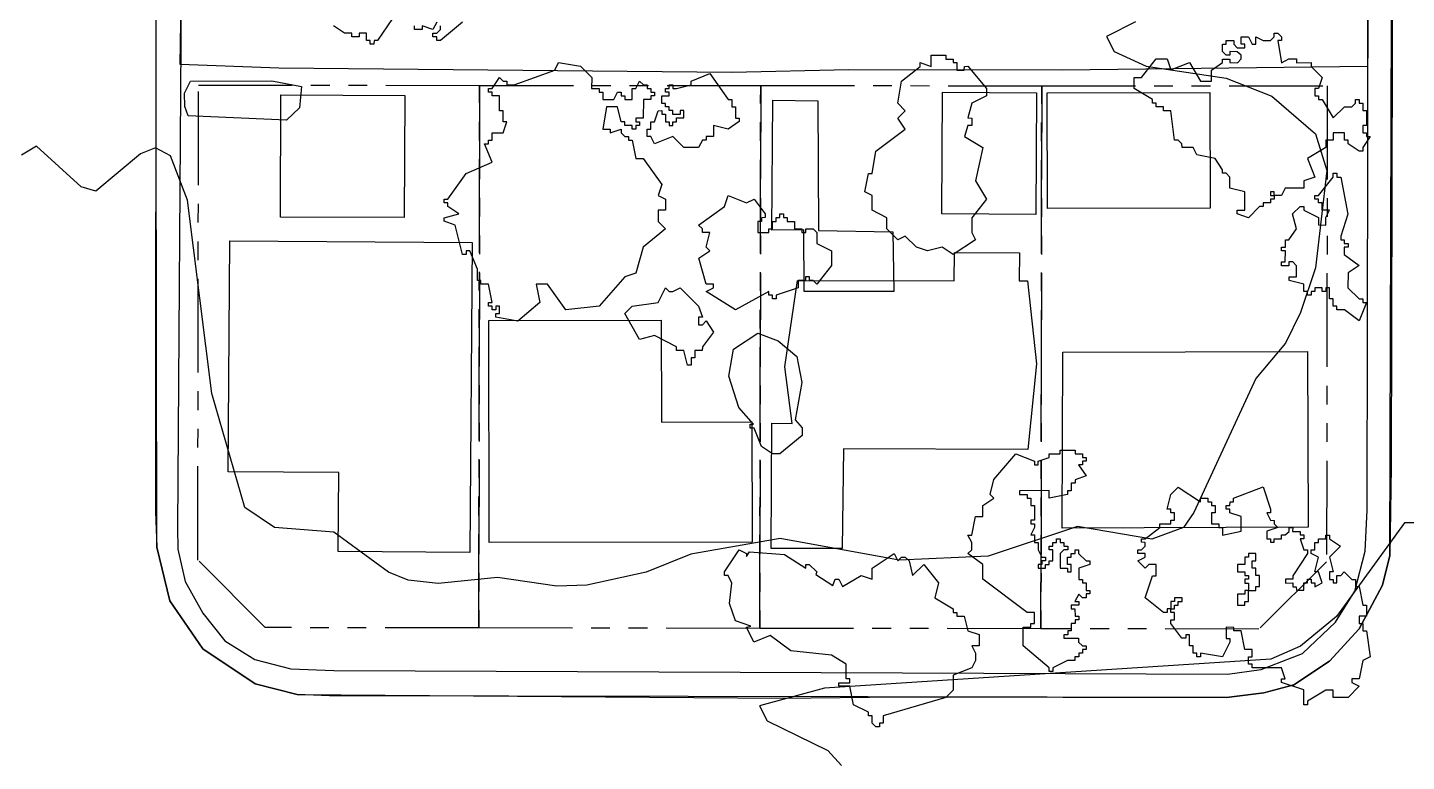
# Model space of a CAD drawing. Header units: metres. Extents: x -550 to 550, y -500 to 950.
# Drawn here: x 346.7 to 440.1, y 739.2 to 788.9 of the extents above; entities that cross this region are included whole.
import ezdxf

# ---------------------------------------------------------------- set-up
doc = ezdxf.new("R2010")
doc.units = ezdxf.units.M
doc.header["$LTSCALE"] = 2
doc.linetypes.add('PHANTOM', pattern=[6.35, 3.175, -0.635, 0.635, -0.635, 0.635, -0.635])
for name, color, linetype in [('SITE-BLDG-EXIST', 7, 'CONTINUOUS'), ('SITE-PARKING', 250, 'CONTINUOUS'), ('SITE-PROPERTY', 7, 'PHANTOM'), ('SITE-ROAD-CURB', 7, 'CONTINUOUS'), ('SITE-ROAD-GRAVEL', 32, 'CONTINUOUS'), ('SITE-ROAD-PAVED', 7, 'CONTINUOUS'), ('SITE-TREE-CANOPY', 94, 'CONTINUOUS'), ('TOPO-CONTOUR-MINOR', 9, 'CONTINUOUS')]:
    doc.layers.add(name, color=color, linetype=linetype)

msp = doc.modelspace()

# ---------------------------------------------------------------- linework, layer by layer
at = {"layer": 'SITE-BLDG-EXIST'}
for points in [[(372.198, 776.013), (363.807, 776.045), (363.839, 784.321), (372.23, 784.289)], [(408.613, 776.268), (408.665, 784.51), (415.04, 784.469), (414.988, 776.215)], [(415.775, 776.626), (415.757, 784.468), (426.795, 784.499), (426.813, 776.646)], [(367.76, 758.743), (360.261, 758.797), (360.379, 774.437), (376.802, 774.316), (376.643, 753.326), (367.718, 753.392)], [(409.464, 771.739), (409.48, 773.652), (413.89, 773.625), (413.873, 771.734), (414.435, 771.733), (415.046, 766.104), (414.456, 760.309), (401.964, 760.347), (401.872, 753.606), (397.069, 753.601), (397.108, 762.088), (398.491, 762.075), (397.997, 765.902), (398.84, 771.752)], [(377.95, 754.003), (377.933, 769.053), (389.617, 769.061), (389.63, 762.164), (395.76, 762.168), (395.771, 754.025)], [(416.823, 766.902), (433.401, 766.949), (433.436, 755.035), (416.78, 754.978)]]:
    msp.add_lwpolyline(points, close=True, dxfattribs=at)
at = {"layer": 'SITE-PARKING'}
msp.add_lwpolyline([(399.843, 771.006), (399.302, 771.018), (399.265, 775.178), (397.11, 775.158), (397.177, 783.979), (400.231, 783.931), (400.27, 775.132), (405.304, 775.048), (405.369, 770.999)], close=True, dxfattribs=at)
at = {"layer": 'SITE-PROPERTY'}
for points in [[(377.247, 748.219), (362.776, 748.237), (358.21, 752.815), (358.257, 784.984), (377.307, 784.972)], [(396.29, 748.184), (377.247, 748.219), (377.307, 784.972), (396.35, 784.959)], [(415.34, 748.161), (396.29, 748.184), (396.35, 784.959), (415.392, 784.947)], [(415.392, 784.947), (434.744, 784.945), (434.69, 752.698), (430.113, 748.143), (415.34, 748.161)]]:
    msp.add_lwpolyline(points, close=True, dxfattribs=at)
at = {"layer": 'SITE-ROAD-CURB'}
for points in [[(357.078, 791.115), (356.83, 754.997), (356.863, 753.551), (357.359, 751.37), (358.55, 749.21), (360.043, 747.351), (362.064, 746.08), (364.521, 745.454), (367.42, 745.339), (427.975, 745.075), (430.257, 745.406), (433.06, 746.493), (435.296, 748.603), (436.604, 750.715), (437.317, 753.417), (437.454, 756.198), (437.668, 878.648)], [(439.313, 863.184), (439.072, 759.144), (438.988, 753.115), (438.48, 751.102), (436.896, 748.145), (434.899, 745.968), (432.482, 744.369), (430.445, 743.815), (427.917, 743.496), (367.137, 743.615), (364.94, 743.707), (362.097, 744.434), (358.547, 746.796), (356.304, 750.058), (355.431, 753.686), (355.358, 796.746)]]:
    msp.add_lwpolyline(points, dxfattribs=at)
at = {"layer": 'SITE-ROAD-GRAVEL'}
msp.add_lwpolyline([(437.476, 791.638), (437.463, 786.254), (416.805, 785.991), (402.312, 786.031), (394.406, 785.841), (363.708, 786.135), (357.023, 786.388), (357.071, 790.659)], dxfattribs=at)
at = {"layer": 'SITE-ROAD-PAVED'}
msp.add_lwpolyline([(355.358, 796.746), (355.336, 756.111), (355.431, 753.686), (356.304, 750.058), (358.547, 746.796), (362.097, 744.434), (364.94, 743.707), (397.787, 743.466), (405.714, 743.545), (427.917, 743.496), (430.445, 743.815), (432.482, 744.369), (434.899, 745.968), (436.896, 748.145), (438.48, 751.102), (438.988, 753.115), (439.313, 863.184)], dxfattribs=at)
at = {"layer": 'SITE-TREE-CANOPY'}
for points in [[(371.401, 789.507), (370.395, 788.006), (370.149, 788.006), (370.148, 787.762), (369.896, 787.762), (369.896, 788.007), (369.65, 788.007), (369.651, 788.508), (369.145, 788.508), (369.145, 788.264), (368.646, 788.264), (368.647, 788.509), (368.148, 788.509), (367.398, 789.011)], [(374.398, 789.258), (374.145, 788.758), (373.401, 789.015), (373.401, 788.759), (372.895, 788.759), (372.895, 789.015)], [(376.147, 789.256), (374.65, 788.012), (374.397, 788.012), (374.397, 788.257), (374.144, 788.257), (374.145, 788.513), (374.397, 788.513), (374.651, 788.757), (374.651, 789.013)]]:
    msp.add_lwpolyline(points, dxfattribs=at)
for points in [[(431.146, 777.263), (430.9, 777.263), (430.9, 777.008), (430.395, 777.008), (430.401, 776.764), (430.148, 776.764), (429.396, 776.008), (428.645, 776.265), (428.646, 776.51), (429.151, 776.509), (429.146, 777.755), (428.149, 778.012), (428.15, 778.757), (427.897, 779.014), (427.645, 779.014), (427.645, 779.259), (427.147, 780.016), (425.898, 780.262), (425.646, 780.763), (424.901, 780.764), (424.895, 781.008), (424.649, 781.265), (424.396, 781.265), (424.146, 783.256), (423.647, 783.257), (423.648, 783.513), (423.149, 783.513), (423.15, 783.758), (422.897, 783.758), (422.897, 784.014), (421.648, 784.761), (421.649, 785.506), (422.148, 785.506), (423.146, 786.762), (423.898, 786.761), (424.149, 786.015), (425.4, 786.514), (426.15, 785.256), (426.901, 785.255), (426.895, 786.012), (427.647, 786.511), (427.647, 786.756), (428.146, 786.755), (428.145, 786.511), (428.651, 786.51), (428.897, 786.766), (428.897, 787.01), (428.645, 787.255), (428.146, 787.256), (428.146, 787.011), (427.9, 787.012), (427.648, 787.257), (427.648, 787.757), (427.901, 787.757), (427.894, 788.013), (428.4, 788.012), (428.4, 787.756), (428.645, 787.511), (429.151, 787.511), (429.151, 787.755), (428.898, 787.756), (428.899, 788.256), (429.397, 788.256), (429.649, 787.766), (429.895, 787.765), (429.896, 788.255), (430.401, 788.01), (430.9, 788.009), (431.146, 788.265), (431.146, 788.509), (431.399, 788.509), (431.651, 788.264), (431.651, 788.008), (431.398, 788.008), (431.649, 786.506), (432.148, 786.762), (432.646, 786.761), (432.646, 786.505), (433.65, 786.515), (433.65, 786.259), (434.4, 785.513), (434.147, 784.757), (433.901, 784.757), (433.9, 784.257), (434.146, 784.256), (434.146, 784.012), (434.398, 784.011), (435.148, 782.764), (435.9, 783.509), (436.399, 783.508), (436.645, 783.764), (436.645, 784.008), (436.898, 784.008), (436.898, 783.763), (437.151, 783.763), (437.15, 783.263), (437.396, 783.262), (437.395, 782.261), (437.149, 782.261), (437.148, 781.761), (437.401, 781.761), (437.401, 781.505), (437.646, 781.516), (437.147, 780.76), (437.147, 780.515), (436.901, 780.515), (436.15, 781.006), (436.15, 781.262), (435.898, 781.262), (435.898, 781.762), (435.147, 781.763), (435.146, 781.263), (434.648, 781.263), (434.647, 780.763), (433.396, 780.008), (433.9, 778.761), (433.149, 778.507), (433.148, 778.006), (431.898, 778.008), (431.645, 777.507), (431.146, 777.508)], [(408.899, 786.757), (409.398, 786.756), (409.398, 786.512), (409.65, 786.511), (409.65, 786.011), (410.148, 786.01), (410.149, 786.255), (410.394, 786.266), (411.649, 784.762), (411.649, 784.262), (410.651, 783.762), (410.397, 782.762), (410.65, 782.761), (410.649, 782.261), (410.396, 782.261), (410.15, 781.505), (411.399, 780.758), (410.897, 778.512), (411.647, 777.265), (410.649, 776.009), (410.647, 775.008), (410.899, 774.507), (409.396, 773.508), (408.645, 774.009), (407.648, 773.755), (406.897, 774.012), (406.146, 774.758), (405.647, 774.514), (404.897, 775.26), (404.898, 776.005), (403.894, 776.507), (403.896, 777.508), (403.397, 777.765), (403.645, 779.01), (403.897, 779.01), (404.145, 780.511), (406.148, 782.011), (405.65, 782.756), (406.15, 783.256), (405.645, 783.758), (405.899, 785.259), (407.15, 786.259), (407.151, 786.514), (407.895, 786.258), (407.896, 787.014), (408.9, 787.013)], [(384.897, 784.762), (385.396, 784.762), (385.395, 784.506), (385.648, 784.505), (385.647, 784.005), (386.399, 784.015), (386.645, 784.515), (386.898, 784.515), (386.898, 784.259), (387.15, 784.259), (387.15, 784.014), (387.649, 784.013), (387.65, 784.759), (387.895, 784.758), (388.149, 785.259), (388.401, 785.014), (388.647, 785.013), (388.647, 784.758), (388.899, 784.757), (388.899, 784.512), (389.145, 784.512), (389.145, 784.256), (388.899, 784.257), (388.899, 784.012), (388.4, 784.013), (388.398, 782.756), (387.9, 782.756), (387.9, 782.511), (388.145, 782.511), (388.145, 782.255), (387.899, 782.256), (387.899, 782.011), (387.646, 782.011), (387.646, 782.256), (387.148, 782.257), (387.148, 782.512), (386.895, 782.513), (386.651, 783.514), (385.9, 783.515), (385.645, 782.014), (386.151, 782.013), (386.15, 781.757), (386.895, 782.012), (386.895, 781.756), (387.147, 781.511), (387.4, 781.511), (387.399, 781.255), (387.645, 781.255), (387.896, 780.009), (388.395, 780.008), (389.65, 778.26), (389.396, 777.515), (389.901, 777.259), (389.9, 776.513), (389.395, 776.514), (389.401, 775.758), (389.899, 775.256), (388.395, 774.012), (387.901, 772.255), (387.149, 772.012), (385.398, 770.012), (383.151, 769.758), (381.896, 771.506), (381.145, 771.507), (381.396, 770.261), (379.899, 769.006), (378.397, 769.264), (378.397, 769.509), (378.65, 769.508), (378.651, 770.009), (378.398, 770.009), (378.398, 769.764), (378.145, 769.765), (378.145, 770.009), (377.899, 770.01), (377.9, 770.266), (378.145, 770.265), (377.901, 771.511), (377.396, 771.512), (377.396, 771.757), (377.15, 771.757), (377.151, 772.514), (376.647, 773.76), (376.394, 773.76), (376.401, 773.516), (376.148, 773.505), (375.645, 775.508), (374.901, 775.764), (374.894, 776.009), (375.899, 776.264), (375.148, 776.765), (375.149, 777.01), (374.896, 777.01), (374.896, 777.255), (375.149, 777.255), (376.401, 779.011), (378.15, 779.765), (377.646, 781.011), (377.899, 781.011), (377.899, 781.256), (378.145, 781.255), (378.146, 781.756), (378.897, 781.755), (379.151, 782.511), (378.898, 782.512), (378.899, 783.257), (378.646, 783.257), (378.647, 784.258), (378.149, 784.259), (378.149, 784.515), (377.896, 784.515), (377.897, 784.76), (378.149, 784.759), (378.649, 785.515), (378.894, 785.259), (379.147, 785.259), (379.147, 785.014), (379.645, 785.013), (382.399, 786.011), (382.645, 786.511), (384.148, 786.265), (384.898, 785.507)], [(394.151, 784.005), (394.396, 784.005), (394.396, 783.516), (394.649, 783.515), (394.648, 782.759), (394.9, 782.759), (394.9, 782.514), (394.148, 782.014), (393.144, 782.26), (393.15, 781.515), (392.645, 781.516), (392.645, 781.26), (392.399, 781.26), (392.145, 780.76), (391.148, 780.761), (390.398, 781.507), (389.148, 781.008), (388.895, 781.509), (388.65, 781.509), (388.65, 782.01), (388.896, 782.01), (388.897, 782.51), (389.149, 782.51), (389.396, 783.255), (389.649, 783.266), (389.649, 783.01), (389.894, 783.01), (389.901, 782.509), (390.146, 782.509), (390.146, 782.264), (390.399, 782.264), (390.399, 782.508), (390.645, 782.508), (390.645, 782.764), (391.151, 782.763), (391.144, 783.264), (390.899, 783.264), (390.898, 783.008), (390.4, 783.009), (390.4, 783.265), (390.147, 783.265), (390.148, 783.51), (389.895, 783.51), (389.895, 783.755), (389.649, 783.755), (389.65, 784.256), (390.149, 784.255), (390.149, 784.511), (389.896, 784.511), (389.896, 784.756), (390.149, 784.756), (390.15, 785.012), (390.395, 785.011), (390.395, 784.755), (390.648, 784.755), (391.645, 785.01), (391.646, 785.265), (392.896, 785.765)], [(365.095, 783.441), (364.209, 782.619), (357.567, 782.905), (357.322, 783.551), (357.316, 784.441), (357.717, 785.252), (363.222, 785.29), (365.244, 784.898)], [(435.396, 778.76), (435.649, 778.759), (436.144, 776.256), (435.651, 774.755), (435.651, 774.51), (435.896, 774.51), (435.896, 774.265), (436.149, 774.265), (436.149, 774.009), (435.896, 774.009), (435.895, 773.509), (436.898, 772.762), (436.146, 772.262), (436.145, 771.261), (436.896, 770.515), (437.148, 770.515), (437.148, 770.259), (437.401, 770.259), (436.901, 769.013), (435.898, 769.76), (435.399, 769.761), (435.399, 770.005), (435.147, 770.006), (435.147, 770.506), (434.894, 770.506), (434.895, 771.263), (434.65, 771.263), (434.649, 771.007), (434.396, 771.008), (434.397, 771.263), (433.898, 771.264), (433.898, 771.008), (433.645, 771.009), (433.645, 770.764), (433.399, 770.764), (433.399, 771.009), (433.147, 771.009), (433.147, 771.51), (432.15, 771.756), (432.151, 772.012), (432.649, 772.011), (432.65, 772.756), (432.398, 773.012), (432.145, 773.013), (432.145, 772.757), (431.646, 772.757), (431.646, 773.013), (431.899, 773.013), (431.9, 773.758), (431.647, 773.759), (431.648, 774.014), (431.9, 774.014), (431.901, 774.515), (432.147, 774.514), (432.646, 775.259), (432.395, 776.26), (432.901, 776.76), (433.147, 776.76), (433.146, 776.515), (434.15, 776.014), (434.149, 775.513), (434.648, 775.512), (434.648, 776.013), (434.895, 776.513), (434.396, 776.514), (434.397, 777.014), (434.151, 777.015), (434.144, 777.259), (433.899, 777.26), (433.899, 777.516), (434.145, 777.515), (435.15, 778.76), (435.151, 779.016), (435.396, 779.015)], [(395.399, 777.007), (395.898, 777.262), (396.648, 776.26), (396.647, 776.015), (396.395, 776.005), (396.394, 775.76), (396.149, 775.76), (396.148, 775.015), (396.899, 775.014), (396.899, 775.259), (397.145, 775.258), (397.146, 775.759), (397.398, 775.759), (397.399, 776.015), (397.645, 776.014), (397.645, 776.259), (397.898, 776.259), (397.897, 776.014), (398.15, 776.014), (398.15, 775.758), (398.648, 775.757), (398.648, 775.257), (399.146, 775.256), (399.146, 775.011), (399.399, 775.011), (399.399, 775.256), (399.898, 775.255), (400.15, 775.01), (400.149, 774.265), (401.146, 773.763), (401.144, 772.762), (400.146, 771.506), (399.9, 771.762), (399.647, 771.763), (399.648, 772.007), (399.395, 772.008), (399.395, 771.763), (398.896, 771.763), (398.895, 771.263), (397.399, 770.764), (397.399, 770.508), (397.146, 770.509), (397.146, 770.764), (396.901, 770.765), (396.901, 771.01), (394.646, 769.755), (392.646, 771.015), (393.145, 771.259), (393.145, 771.515), (392.647, 771.515), (392.15, 773.262), (392.895, 773.762), (392.65, 774.007), (392.897, 775.008), (392.398, 775.009), (392.398, 775.264), (392.146, 775.509), (393.896, 776.764), (394.15, 777.509)], [(431.147, 777.764), (430.901, 777.764), (430.901, 777.508), (431.146, 777.508)], [(392.146, 770.014), (392.398, 769.258), (392.145, 769.258), (392.145, 768.757), (392.397, 768.757), (392.65, 769.013), (393.148, 768.256), (392.396, 767.255), (392.395, 767.011), (391.897, 767.011), (391.896, 766.511), (391.65, 766.511), (391.65, 766.01), (391.397, 766.011), (391.145, 767.012), (390.647, 767.013), (390.647, 767.257), (389.145, 768.016), (388.148, 767.761), (387.146, 769.509), (387.645, 770.009), (389.401, 770.262), (389.901, 771.263), (390.146, 771.007), (390.399, 771.006), (390.898, 771.262)], [(394.869, 763.159), (394.198, 765.262), (394.516, 767.108), (396.153, 768.174), (397.536, 767.661), (398.791, 766.613), (399.133, 764.833), (398.681, 762.309), (399.151, 761.763), (399.15, 761.262), (397.646, 760.007), (397.147, 760.008), (396.397, 760.509), (395.9, 761.756), (395.647, 761.756), (395.647, 762.012), (395.865, 762.012)], [(417.65, 760.005), (418.149, 760.015), (418.149, 759.759), (418.394, 759.759), (418.401, 759.514), (418.148, 759.515), (418.148, 759.259), (417.895, 759.259), (418.4, 758.513), (417.648, 758.258), (417.648, 758.014), (417.395, 758.014), (417.394, 757.513), (417.149, 757.514), (417.148, 757.258), (415.898, 757.015), (415.899, 757.515), (413.898, 757.507), (413.897, 757.262), (414.396, 757.261), (414.396, 757.005), (414.648, 757.005), (414.648, 756.516), (414.901, 756.515), (414.899, 755.514), (414.647, 755.514), (414.646, 755.259), (414.899, 755.258), (414.899, 755.014), (414.645, 754.513), (414.898, 754.513), (414.897, 754.012), (415.15, 754.012), (415.15, 753.512), (415.395, 753.011), (415.648, 753.01), (415.647, 752.766), (415.394, 752.755), (415.401, 752.51), (415.148, 752.51), (415.148, 752.266), (415.647, 752.265), (415.647, 752.51), (415.9, 752.51), (415.9, 752.765), (416.146, 752.765), (416.147, 753.51), (415.901, 753.511), (415.894, 753.755), (416.147, 753.755), (416.147, 754.011), (416.4, 754.011), (416.4, 754.255), (416.646, 754.255), (416.646, 754.01), (416.899, 754.01), (416.898, 753.765), (417.151, 753.765), (417.151, 753.509), (416.898, 753.509), (416.645, 753.265), (416.651, 752.264), (417.149, 752.263), (417.149, 752.007), (417.395, 752.007), (417.395, 752.508), (417.15, 752.508), (417.15, 753.009), (417.396, 753.008), (417.396, 753.264), (417.649, 753.264), (417.649, 753.508), (417.895, 753.508), (417.895, 753.263), (418.4, 752.762), (418.645, 752.762), (418.645, 752.506), (417.901, 752.262), (417.9, 751.506), (418.145, 751.506), (418.145, 751.261), (418.398, 751.261), (418.397, 750.76), (418.65, 750.76), (418.65, 750.515), (418.397, 750.515), (418.397, 750.259), (418.151, 750.26), (417.898, 750.505), (417.645, 750.016), (417.898, 750.015), (417.897, 749.76), (417.399, 749.76), (417.399, 749.515), (417.644, 749.515), (417.651, 749.015), (417.897, 749.014), (417.896, 748.758), (417.65, 748.759), (417.65, 748.514), (417.397, 748.514), (417.397, 748.014), (417.151, 748.014), (417.151, 747.758), (416.898, 747.758), (416.898, 747.514), (417.895, 747.513), (417.894, 747.257), (418.147, 747.012), (418.4, 747.011), (418.399, 746.755), (418.147, 746.756), (418.146, 746.511), (417.9, 746.511), (417.9, 746.256), (417.647, 746.256), (417.647, 746.011), (417.149, 746.012), (416.151, 745.512), (416.151, 745.257), (415.898, 745.257), (415.898, 745.513), (414.145, 747.005), (414.146, 748.262), (414.645, 748.262), (414.645, 748.507), (414.898, 748.506), (414.899, 749.263), (414.4, 749.263), (411.398, 751.514), (411.399, 752.515), (410.396, 753.262), (410.649, 753.506), (410.649, 754.007), (410.397, 754.507), (410.65, 754.507), (410.897, 755.764), (411.396, 755.763), (411.397, 756.509), (412.149, 757.008), (411.896, 757.264), (412.15, 758.265), (413.648, 760.01), (414.897, 759.508), (414.897, 759.263), (415.15, 759.263), (415.15, 759.507), (415.895, 759.762), (415.895, 760.007), (416.646, 760.006), (416.647, 760.262), (417.651, 760.261)], [(423.901, 749.507), (423.9, 749.263), (423.648, 749.263), (422.399, 750.266), (422.899, 751.756), (423.145, 751.755), (423.146, 752.512), (422.648, 752.512), (422.394, 752.257), (421.897, 752.758), (422.395, 753.013), (422.396, 753.258), (421.897, 753.259), (421.897, 753.514), (422.15, 753.514), (422.396, 753.758), (422.397, 754.014), (422.151, 754.015), (422.151, 754.259), (422.397, 754.259), (423.395, 755.014), (423.395, 755.259), (424.147, 755.258), (424.147, 755.514), (424.4, 755.514), (424.4, 756.014), (424.147, 756.014), (424.148, 756.259), (423.895, 756.259), (424.149, 757.26), (424.648, 757.76), (426.15, 756.757), (426.15, 757.013), (426.648, 757.012), (426.648, 756.757), (426.901, 756.756), (426.901, 756.512), (427.146, 756.511), (427.146, 756.011), (426.9, 756.011), (426.899, 755.266), (427.398, 755.265), (427.397, 755.009), (427.65, 755.009), (427.649, 754.508), (428.9, 754.763), (428.901, 755.764), (428.15, 756.009), (428.15, 756.265), (427.897, 756.266), (427.898, 756.51), (428.15, 756.51), (428.151, 756.755), (428.396, 756.766), (428.397, 757.01), (430.399, 757.764), (430.896, 756.262), (430.895, 756.006), (430.649, 756.006), (430.895, 755.506), (431.147, 755.505), (431.147, 755.26), (431.4, 755.015), (430.648, 754.761), (430.647, 754.26), (430.9, 754.26), (430.9, 754.015), (431.146, 754.015), (431.146, 754.259), (431.644, 754.259), (431.645, 754.515), (431.897, 754.514), (432.151, 754.759), (432.151, 755.015), (432.397, 755.014), (432.396, 754.758), (432.895, 754.758), (432.895, 754.513), (433.147, 754.513), (433.147, 754.257), (432.894, 754.257), (433.146, 753.512), (433.399, 753.511), (433.399, 753.255), (432.4, 751.755), (432.399, 751.51), (431.901, 751.511), (431.9, 751.255), (432.399, 751.266), (432.399, 751.01), (432.644, 751.009), (432.651, 750.765), (433.15, 750.764), (433.15, 751.265), (433.396, 751.264), (433.396, 751.509), (433.649, 751.509), (433.649, 751.264), (433.895, 751.264), (433.894, 751.008), (434.4, 751.263), (434.148, 752.009), (433.896, 752.009), (434.15, 753.01), (433.644, 753.255), (433.645, 753.511), (433.897, 753.511), (433.898, 754.011), (434.151, 754.011), (434.151, 754.256), (434.65, 754.255), (434.65, 754.511), (434.896, 754.511), (434.895, 754.255), (435.646, 753.764), (434.901, 753.009), (435.145, 752.007), (434.9, 752.008), (434.899, 751.507), (435.145, 751.507), (435.144, 751.262), (435.397, 751.262), (435.398, 751.762), (435.651, 751.762), (435.897, 752.007), (436.395, 751.505), (436.647, 751.505), (436.647, 751.016), (436.9, 751.015), (437.151, 749.758), (437.397, 749.758), (437.396, 749.012), (436.897, 749.013), (436.897, 748.512), (437.149, 748.512), (437.149, 748.012), (437.394, 748.011), (437.645, 746.265), (437.146, 746.009), (436.899, 744.764), (436.4, 744.764), (436.4, 744.509), (436.898, 744.263), (436.146, 743.508), (435.149, 743.509), (435.15, 744.01), (434.651, 744.01), (433.4, 743.255), (433.4, 743.011), (433.147, 743.011), (433.148, 744.012), (431.646, 744.514), (431.647, 744.759), (431.899, 744.759), (431.648, 745.516), (429.646, 745.507), (429.647, 745.763), (429.401, 745.763), (429.395, 746.264), (429.647, 746.263), (429.648, 746.764), (429.149, 746.764), (428.898, 748.011), (428.4, 748.011), (428.4, 748.256), (427.894, 748.257), (427.901, 747.511), (428.146, 747.511), (428.146, 747.255), (427.646, 746.266), (426.151, 746.512), (426.151, 746.256), (425.898, 746.257), (425.898, 746.513), (425.645, 746.513), (425.646, 747.014), (425.4, 747.014), (425.401, 747.759), (425.148, 747.759), (425.148, 747.515), (424.895, 747.515), (424.145, 748.506), (424.146, 748.762), (424.398, 748.761), (424.399, 749.262), (424.146, 749.262), (424.146, 749.507)], [(398.402, 746.669), (396.984, 747.694), (395.896, 747.262), (395.398, 748.263), (395.679, 748.341), (394.633, 748.687), (394.235, 749.867), (394.398, 751.257), (394.146, 751.758), (393.9, 751.758), (393.9, 752.014), (394.899, 753.514), (395.397, 753.258), (395.397, 753.047), (395.594, 753.369), (397.96, 753.188), (399.399, 752.274), (399.399, 752.508), (399.645, 752.507), (400.15, 752.006), (400.086, 751.828), (401.237, 751.093), (401.399, 751.515), (401.645, 751.515), (401.897, 751.014), (403.147, 751.758), (403.898, 751.512), (403.899, 752.257), (405.396, 753.257), (405.648, 752.756), (405.895, 753.011), (406.147, 753.011), (406.4, 752.755), (406.644, 751.765), (407.397, 752.509), (408.399, 751.262), (408.145, 750.261), (409.401, 749.514), (409.401, 749.258), (409.646, 749.258), (409.646, 749.013), (410.145, 749.013), (410.396, 748.011), (411.147, 747.766), (411.146, 747.009), (410.648, 747.01), (410.9, 746.509), (410.899, 746.008), (410.646, 745.508), (409.395, 745.009), (409.401, 744.008), (408.895, 743.508), (404.645, 742.256), (404.645, 741.756), (404.399, 741.756), (404.399, 741.511), (404.146, 741.512), (403.9, 741.757), (403.901, 742.257), (403.648, 742.258), (403.649, 742.513), (402.645, 743.015), (402.401, 744.261), (401.65, 744.262), (401.65, 744.507), (402.401, 744.506), (402.395, 744.762), (402.149, 744.762), (402.15, 745.763), (401.147, 746.376)], [(429.646, 750.757), (429.899, 750.757), (429.899, 751.013), (430.145, 751.012), (430.146, 751.758), (429.9, 751.758), (429.901, 752.259), (429.648, 752.259), (429.648, 752.76), (429.901, 752.759), (429.895, 753.26), (429.396, 753.26), (429.396, 753.016), (429.15, 753.005), (429.15, 752.515), (428.651, 752.505), (428.65, 752.015), (429.149, 752.015), (429.149, 751.759), (429.394, 751.759), (429.401, 751.514), (429.148, 751.514), (429.148, 751.258), (429.401, 751.258), (429.4, 750.758)], [(424.399, 749.507), (424.4, 749.763), (424.645, 749.762), (424.646, 750.007), (424.898, 750.007), (424.899, 750.263), (424.4, 750.263), (424.4, 750.007), (424.147, 750.008), (424.146, 749.507)], [(429.147, 750.758), (429.147, 750.513), (428.649, 750.514), (428.648, 749.757), (429.146, 749.757), (429.146, 750.013), (429.399, 750.012), (429.4, 750.758)]]:
    msp.add_lwpolyline(points, close=True, dxfattribs=at)
at = {"layer": 'TOPO-CONTOUR-MINOR'}
for points in [[(421.757, 789.285), (419.781, 788.278), (420.293, 787.27), (422.463, 786.263), (427.89, 785.459), (430.978, 784.247), (433.936, 781.687), (434.715, 779.209), (433.936, 772.618), (432.928, 769.574), (431.92, 767.505), (429.902, 765.103), (425.694, 756.034), (425.007, 755.027), (422.852, 754.239), (417.814, 755.081), (411.768, 753.088), (405.722, 752.811), (397.661, 754.268), (391.616, 753.218), (388.593, 751.989), (384.562, 751.123), (382.547, 751.034), (378.517, 751.634), (374.486, 751.218), (372.471, 751.455), (371.13, 752.004), (367.433, 754.708), (363.403, 755.019), (361.387, 756.38), (359.171, 764.095), (357.507, 777.194), (356.349, 780.195), (355.342, 780.75), (354.334, 780.342), (351.311, 777.801), (350.304, 778.092), (347.281, 780.856), (346.273, 780.246)], [(440.989, 755.34), (439.981, 755.328), (435.37, 748.981), (432.928, 746.976), (430.913, 746.095), (400.684, 744.131), (396.28, 742.935), (396.796, 741.928), (400.901, 739.912), (401.826, 738.905)]]:
    msp.add_lwpolyline(points, dxfattribs=at)

doc.saveas('drawing.dxf')
